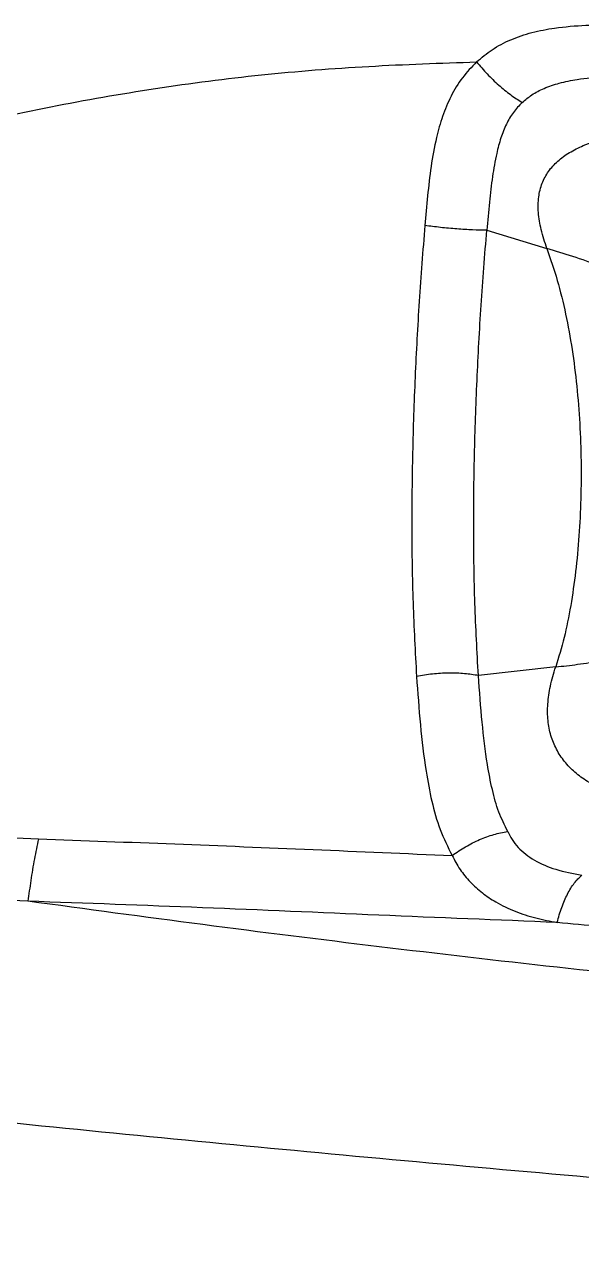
# Model space of a CAD drawing. Extents: x 939 to 1039, y 781 to 934.
# Drawn here: x 976.59 to 981.04, y 812.35 to 822.03 of the extents above; entities that cross this region are included whole.
import ezdxf

# ---------------------------------------------------------------- set-up
doc = ezdxf.new("R2010")
doc.units = 0
doc.header["$MEASUREMENT"] = 0
doc.layers.add('1', color=4, linetype='Continuous')

# ---------------------------------------------------------------- blocks, each defined once
blk = doc.blocks.new('Envoy')
at = {"layer": '1', "color": 3, "linetype": 'Continuous', "lineweight": 25}
for p, q in [((41.6286, 21.2082), (42.1083, 21.0625)), ((42.1779, 17.7259), (41.5615, 17.6569))]:
    blk.add_line(p, q, dxfattribs=at)
for points, knots in [([(41.5474, 22.551), (41.5874, 22.5846), (41.671, 22.6548), (41.8207, 22.7329), (41.9892, 22.7892), (42.1904, 22.8272), (42.4195, 22.846), (42.6737, 22.8511), (42.8444, 22.851), (42.9303, 22.851)], [0, 0, 0, 0, 0.107853, 0.225175, 0.349127, 0.476617, 0.649136, 0.8236, 1, 1, 1, 1]), ([(36.5107, 21.8144), (36.7804, 21.8834), (37.3203, 22.0214), (38.1478, 22.1968), (38.985, 22.3453), (39.8316, 22.4544), (40.6859, 22.5216), (41.2602, 22.5412), (41.5474, 22.551)], [0, 0, 0, 0, 0.167466, 0.335151, 0.501824, 0.667958, 0.833985, 1, 1, 1, 1]), ([(41.5474, 22.551), (41.5079, 22.5103), (41.4291, 22.429), (41.3402, 22.2795), (41.2729, 22.1182), (41.22, 21.9298), (41.1822, 21.717), (41.1552, 21.4822), (41.1414, 21.325), (41.1345, 21.2464)], [0, 0, 0, 0, 0.127127, 0.253791, 0.379714, 0.504852, 0.670735, 0.835488, 1, 1, 1, 1]), ([(41.5474, 22.551), (41.5751, 22.5184), (41.6305, 22.4533), (41.7229, 22.365), (41.8178, 22.2867), (41.8799, 22.2474), (41.9109, 22.2277)], [0, 0, 0, 0, 0.25, 0.5, 0.749999, 1, 1, 1, 1]), ([(41.9109, 22.2277), (41.9358, 22.2486), (41.9889, 22.2933), (42.089, 22.3448), (42.2111, 22.3854), (42.3721, 22.4171), (42.5712, 22.4363), (42.8061, 22.4445), (42.9685, 22.446), (43.0522, 22.4468)], [0, 0, 0, 0, 0.082948, 0.177114, 0.285592, 0.408181, 0.590003, 0.788415, 1, 1, 1, 1]), ([(41.9109, 22.2277), (41.8864, 22.2022), (41.8367, 22.1505), (41.7815, 22.0532), (41.738, 21.9428), (41.701, 21.8035), (41.6717, 21.6322), (41.648, 21.427), (41.6352, 21.283), (41.6286, 21.2082)], [0, 0, 0, 0, 0.102487, 0.208382, 0.320418, 0.439853, 0.611509, 0.798198, 1, 1, 1, 1]), ([(42.1083, 21.0625), (42.0915, 21.1124), (42.0601, 21.2053), (42.0366, 21.3446), (42.0377, 21.4702), (42.0649, 21.5826), (42.1174, 21.6805), (42.1927, 21.7632), (42.2877, 21.8315), (42.4136, 21.8937), (42.5731, 21.9449), (42.7646, 21.9825), (43.0081, 22.0099), (43.3011, 22.0221), (43.5187, 22.0255), (43.6305, 22.0273)], [0, 0, 0, 0, 0.07387, 0.137681, 0.193307, 0.24332, 0.290739, 0.338452, 0.388632, 0.442532, 0.520895, 0.606457, 0.698225, 0.844948, 1, 1, 1, 1]), ([(41.1345, 21.2464), (41.1187, 21.0452), (41.0871, 20.6436), (41.0549, 20.0373), (41.0342, 19.4327), (41.0281, 18.8312), (41.0364, 18.234), (41.0577, 17.8456), (41.0684, 17.6509)], [0, 0, 0, 0, 0.16682, 0.3329262, 0.4989491, 0.6652774, 0.8321814, 1, 1, 1, 1]), ([(41.6286, 21.2082), (41.5919, 21.2088), (41.5183, 21.2099), (41.3902, 21.218), (41.2585, 21.23), (41.1758, 21.2409), (41.1345, 21.2464)], [0, 0, 0, 0, 0.250001, 0.5, 0.75, 1, 1, 1, 1]), ([(41.5615, 17.6569), (41.5509, 17.8481), (41.5298, 18.23), (41.5218, 18.8187), (41.528, 19.4131), (41.5489, 20.0118), (41.5812, 20.612), (41.6128, 21.0094), (41.6286, 21.2082)], [0, 0, 0, 0, 0.166915, 0.333479, 0.499836, 0.666249, 0.832964, 1, 1, 1, 1]), ([(42.1083, 21.0625), (42.1368, 20.9788), (42.1942, 20.8102), (42.2596, 20.5397), (42.3112, 20.2574), (42.3481, 19.9651), (42.3714, 19.6667), (42.3817, 19.3658), (42.3795, 19.0662), (42.3651, 18.7718), (42.3387, 18.4866), (42.2996, 18.2148), (42.2485, 17.9583), (42.2013, 17.8029), (42.1779, 17.7259)], [0, 0, 0, 0, 0.0816186, 0.1644313, 0.2482349, 0.3328079, 0.4178926, 0.503175, 0.5883103, 0.672951, 0.7567029, 0.8392443, 0.9203699, 1, 1, 1, 1]), ([(43.9622, 19.8643), (43.8893, 19.9394), (43.744, 20.0888), (43.5361, 20.2796), (43.3477, 20.4358), (43.1832, 20.5596), (43.0173, 20.6713), (42.8524, 20.7691), (42.691, 20.8521), (42.5102, 20.9314), (42.316, 21.0004), (42.1765, 21.0421), (42.1083, 21.0625)], [0, 0, 0, 0, 0.133115, 0.264904, 0.351732, 0.437509, 0.522128, 0.605531, 0.687701, 0.768579, 0.886855, 1, 1, 1, 1]), ([(42.1779, 17.7259), (42.2357, 17.7324), (42.3547, 17.7457), (42.5457, 17.7762), (42.7589, 17.8279), (42.9923, 17.9076), (43.2378, 18.0161), (43.4852, 18.1492), (43.7269, 18.2993), (43.8807, 18.4062), (43.9581, 18.46)], [0, 0, 0, 0, 0.111172, 0.228856, 0.350833, 0.475846, 0.603546, 0.733786, 0.866191, 1, 1, 1, 1]), ([(43.626, 16.5639), (43.5109, 16.57), (43.2909, 16.5816), (43.0002, 16.6147), (42.767, 16.6659), (42.5882, 16.7264), (42.4426, 16.8004), (42.33, 16.8832), (42.246, 16.9696), (42.1805, 17.0685), (42.1357, 17.1796), (42.1126, 17.3023), (42.1122, 17.4357), (42.1333, 17.5798), (42.1625, 17.6754), (42.1779, 17.7259)], [0, 0, 0, 0, 0.1541813, 0.2945725, 0.380457, 0.4602384, 0.5343595, 0.5869266, 0.6378364, 0.6884153, 0.7403917, 0.7957302, 0.8563706, 0.9240157, 1, 1, 1, 1]), ([(41.5615, 17.6569), (41.5257, 17.6628), (41.4543, 17.6745), (41.3264, 17.678), (41.1937, 17.6714), (41.1102, 17.6577), (41.0684, 17.6509)], [0, 0, 0, 0, 0.2500009, 0.4999997, 0.7499996, 1, 1, 1, 1]), ([(41.0684, 17.6509), (41.0778, 17.5215), (41.0964, 17.2646), (41.1348, 16.9327), (41.1873, 16.6549), (41.2501, 16.4257), (41.3183, 16.29), (41.3525, 16.2219)], [0, 0, 0, 0, 0.252741, 0.501856, 0.667298, 0.833034, 1, 1, 1, 1]), ([(41.7957, 16.4139), (41.7706, 16.4645), (41.719, 16.5686), (41.6698, 16.7499), (41.6242, 16.9871), (41.5882, 17.2903), (41.5706, 17.5321), (41.5615, 17.6569)], [0, 0, 0, 0, 0.146012, 0.300711, 0.463818, 0.723337, 1, 1, 1, 1]), ([(36.1071, 16.4521), (36.4301, 16.4337), (37.074, 16.3971), (37.7275, 16.3688), (38.0531, 16.3547)], [0, 0, 0, 0, 0.5016251, 1, 1, 1, 1]), ([(38.0531, 16.3547), (38.0424, 16.3017), (38.0203, 16.1923), (37.9922, 16.0265), (37.9775, 15.9127), (37.9704, 15.8576)], [0, 0, 0, 0, 0.326538, 0.673687, 1, 1, 1, 1]), ([(38.0531, 16.3547), (38.415, 16.3415), (39.1403, 16.3151), (40.2401, 16.2704), (40.982, 16.2381), (41.3525, 16.2219)], [0, 0, 0, 0, 0.332754, 0.666792, 1, 1, 1, 1]), ([(41.3534, 16.2226), (41.3885, 16.2467), (41.4585, 16.2949), (41.5713, 16.3508), (41.685, 16.3932), (41.7572, 16.4068), (41.7933, 16.4135)], [0, 0, 0, 0, 0.249999, 0.500001, 0.75, 1, 1, 1, 1]), ([(41.7933, 16.4135), (41.7937, 16.4136), (41.7945, 16.4137), (41.7953, 16.4138), (41.7957, 16.4139)], [0, 0, 0, 0, 0.500135, 1, 1, 1, 1]), ([(41.7957, 16.4139), (41.8061, 16.3918), (41.8273, 16.347), (41.8933, 16.2646), (42.0067, 16.1772), (42.1824, 16.1044), (42.3154, 16.0786), (42.3853, 16.065)], [0, 0, 0, 0, 0.112225, 0.228331, 0.464786, 0.718547, 1, 1, 1, 1]), ([(41.3525, 16.2219), (41.3527, 16.222), (41.353, 16.2223), (41.3533, 16.2225), (41.3534, 16.2226)], [0, 0, 0, 0, 0.500545, 1, 1, 1, 1]), ([(41.3525, 16.2219), (41.3722, 16.1844), (41.412, 16.109), (41.4947, 16.0095), (41.5906, 15.9225), (41.7097, 15.8425), (41.8525, 15.7746), (42.0177, 15.7212), (42.1323, 15.6992), (42.1897, 15.6883)], [0, 0, 0, 0, 0.1261554, 0.2541505, 0.3811731, 0.5065995, 0.6717547, 0.8358157, 1, 1, 1, 1]), ([(42.1897, 15.6883), (42.2009, 15.729), (42.2234, 15.8105), (42.2709, 15.9168), (42.3252, 16.0064), (42.3653, 16.0455), (42.3853, 16.065)], [0, 0, 0, 0, 0.249999, 0.499996, 0.749998, 1, 1, 1, 1]), ([(37.9704, 15.8576), (37.6181, 15.8733), (36.9122, 15.9048), (36.2137, 15.945), (35.8639, 15.9651)], [0, 0, 0, 0, 0.499125, 1, 1, 1, 1]), ([(49.5177, 14.7422), (49.0171, 14.769), (48.0163, 14.8226), (46.5347, 14.9255), (45.0686, 15.0437), (43.6193, 15.1786), (42.1856, 15.3288), (40.7667, 15.4931), (39.3604, 15.669), (38.4339, 15.7947), (37.9704, 15.8576)], [0, 0, 0, 0, 0.12477, 0.249391, 0.374069, 0.498846, 0.623824, 0.749015, 0.874416, 1, 1, 1, 1]), ([(42.1897, 15.6883), (41.7147, 15.7074), (40.7649, 15.7457), (39.359, 15.8076), (38.433, 15.8409), (37.9704, 15.8576)], [0, 0, 0, 0, 0.333581, 0.667015, 1, 1, 1, 1]), ([(42.8872, 15.6426), (42.7687, 15.6459), (42.5343, 15.6524), (42.3037, 15.6764), (42.1897, 15.6883)], [0, 0, 0, 0, 0.505818, 1, 1, 1, 1]), ([(36.1837, 14.2623), (36.6869, 14.2098), (37.6938, 14.1048), (39.225, 13.9533), (40.7737, 13.8067), (42.2376, 13.6755), (43.6125, 13.5588), (44.8943, 13.4556), (46.1878, 13.357), (47.4923, 13.2627), (48.371, 13.2036), (48.8108, 13.1741)], [0, 0, 0, 0, 0.124733, 0.249577, 0.374518, 0.499542, 0.59963, 0.699725, 0.799774, 0.899787, 1, 1, 1, 1])]:
    blk.add_open_spline(points, degree=3, knots=knots, dxfattribs=at)

msp = doc.modelspace()

# ---------------------------------------------------------------- block references
at = {"layer": '1'}
msp.add_blockref('Envoy', (938.6538, 799.1744), dxfattribs=at)

doc.saveas('drawing.dxf')
